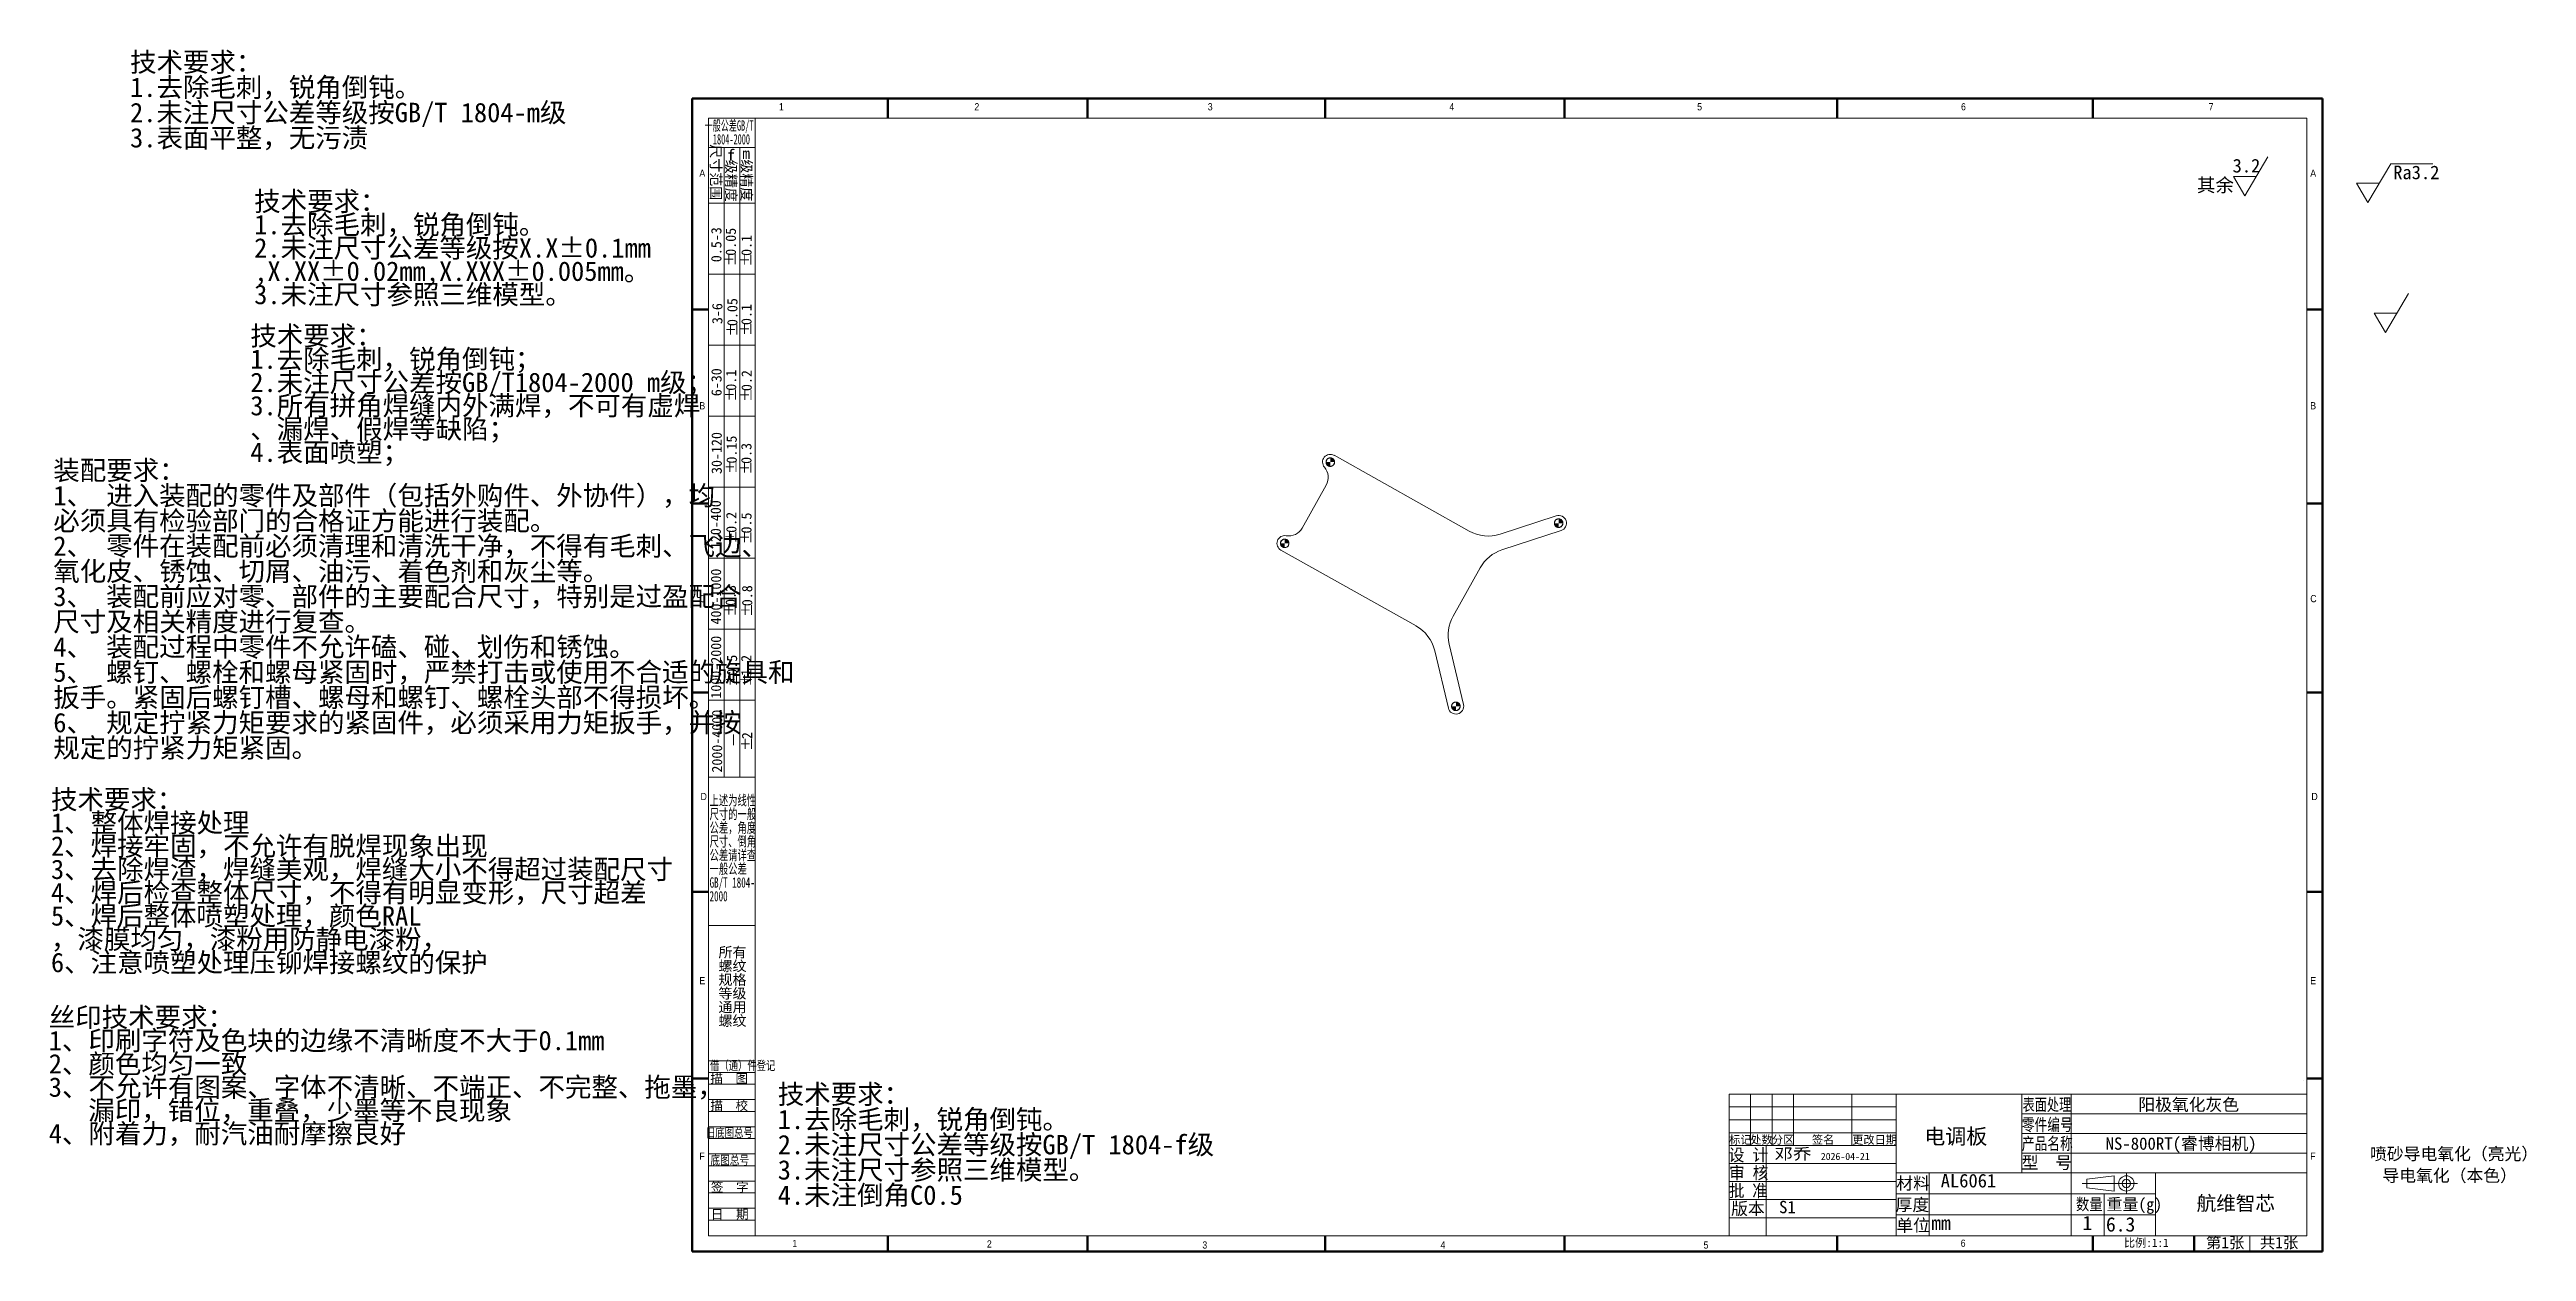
# Model space of a CAD drawing. Header units: millimetres. Extents: x -166 to 11123, y 0 to 690.
# Drawn here: x -166 to 473, y 0 to 310 of the extents above.
import ezdxf

# ---------------------------------------------------------------- set-up
doc = ezdxf.new("R2010")
doc.units = ezdxf.units.MM
doc.linetypes.add('CENTERX2', pattern=[20.32, 12.7, -2.54, 2.54, -2.54])
doc.layers.add('中心线', color=7, linetype='Continuous')
doc.layers.add('可见边线', color=168, linetype='Continuous')
doc.styles.add('SLDTEXTSTYLE0', font='仿宋_GB2312', dxfattribs={"bigfont": 'bigfont'})
doc.styles.add('SLDTEXTSTYLE1', font='GOTHIC.TTF', dxfattribs={"width": 0.913})
doc.styles.add('SLDTEXTSTYLE10', font='SIMSUN.TTC', dxfattribs={"width": 0.647693, "bigfont": 'bigfont'})
doc.styles.add('SLDTEXTSTYLE11', font='SIMSUN.TTC', dxfattribs={"width": 0.647693})
doc.styles.add('SLDTEXTSTYLE12', font='SIMFANG.TTF')
doc.styles.add('SLDTEXTSTYLE13', font='SIMFANG.TTF', dxfattribs={"bigfont": 'bigfont'})
doc.styles.add('SLDTEXTSTYLE14', font='HYSWLONGFANGSONG.TTF', dxfattribs={"width": 0.748378, "bigfont": 'bigfont'})
doc.styles.add('SLDTEXTSTYLE15', font='SIMSUN.TTC', dxfattribs={"width": 0.562138, "bigfont": 'bigfont'})
doc.styles.add('SLDTEXTSTYLE16', font='SIMSUN.TTC', dxfattribs={"width": 0.562138})
doc.styles.add('SLDTEXTSTYLE17', font='SIMSUN.TTC', dxfattribs={"width": 0.728216, "bigfont": 'bigfont'})
doc.styles.add('SLDTEXTSTYLE18', font='SIMSUN.TTC', dxfattribs={"width": 0.749468, "bigfont": 'bigfont'})
doc.styles.add('SLDTEXTSTYLE19', font='SIMSUN.TTC', dxfattribs={"width": 0.937368, "bigfont": 'bigfont'})
doc.styles.add('SLDTEXTSTYLE2', font='SIMSUN.TTC', dxfattribs={"bigfont": 'bigfont'})
doc.styles.add('SLDTEXTSTYLE20', font='SIMSUN.TTC', dxfattribs={"width": 0.921878, "bigfont": 'bigfont'})
doc.styles.add('SLDTEXTSTYLE21', font='SIMSUN.TTC', dxfattribs={"width": 0.757751, "bigfont": 'bigfont'})
doc.styles.add('SLDTEXTSTYLE22', font='SIMSUN.TTC', dxfattribs={"width": 0.757751, "bigfont": 'bigfont'})
doc.styles.add('SLDTEXTSTYLE3', font='仿宋_GB2312', dxfattribs={"width": 1.194995, "bigfont": 'bigfont'})
doc.styles.add('SLDTEXTSTYLE4', font='仿宋_GB2312')
doc.styles.add('SLDTEXTSTYLE5', font='SIMSUN.TTC', dxfattribs={"bigfont": 'bigfont'})
doc.styles.add('SLDTEXTSTYLE6', font='SIMSUN.TTC', dxfattribs={"width": 0.724597, "bigfont": 'bigfont'})
doc.styles.add('SLDTEXTSTYLE7', font='SIMSUN.TTC', dxfattribs={"width": 0.950528, "bigfont": 'bigfont'})
doc.styles.add('SLDTEXTSTYLE8', font='SIMSUN.TTC')
doc.styles.add('SLDTEXTSTYLE9', font='SIMSUN.TTC', dxfattribs={"width": 0.839521, "bigfont": 'bigfont'})

# ---------------------------------------------------------------- blocks, each defined once
blk = doc.blocks.new('SW_NOTE_0')
at = {"color": 0, "linetype": 'Continuous', "lineweight": 18, "char_height": 5, "attachment_point": 1, "style": 'SLDTEXTSTYLE0'}
for s, insert in [('技术要求：  ', (0, 6.45)), ('1.去除毛刺，锐角倒钝。', (0, 0.45)), ('2.未注尺寸公差等级按X.X±0.1mm', (0, -5.55)), (',X.XX±0.02mm,X.XXX±0.005mm。', (0, -11.55)), ('3.未注尺寸参照三维模型。', (0, -17.55))]:
    blk.add_mtext(s, dxfattribs=dict(at, insert=insert))
blk = doc.blocks.new('SW_NOTE_0_1')
at = {"color": 0, "linetype": 'Continuous', "lineweight": 18, "char_height": 5, "attachment_point": 1, "style": 'SLDTEXTSTYLE0'}
for s, insert in [('技术要求：', (0, 6.45)), ('1.去除毛刺，锐角倒钝。', (0, -0.05)), ('2.未注尺寸公差等级按GB/T 1804-f级', (0, -6.55)), ('3.未注尺寸参照三维模型。', (0, -13.05)), ('4.未注倒角C0.5', (0, -19.55))]:
    blk.add_mtext(s, dxfattribs=dict(at, insert=insert))
blk = doc.blocks.new('SW_NOTE_0_2')
at = {"color": 0, "linetype": 'Continuous', "lineweight": 18, "char_height": 5, "attachment_point": 1, "style": 'SLDTEXTSTYLE0'}
for s, insert in [('装配要求：', (0, 6.45)), ('1、 进入装配的零件及部件（包括外购件、外协件），均', (0, -0.05)), ('必须具有检验部门的合格证方能进行装配。', (0, -6.55)), ('2、 零件在装配前必须清理和清洗干净，不得有毛刺、飞边、', (0, -13.05)), ('氧化皮、锈蚀、切屑、油污、着色剂和灰尘等。', (0, -19.55)), ('3、 装配前应对零、部件的主要配合尺寸，特别是过盈配合', (0, -26.05)), ('尺寸及相关精度进行复查。', (0, -32.55)), ('4、 装配过程中零件不允许磕、碰、划伤和锈蚀。', (0, -39.05)), ('5、 螺钉、螺栓和螺母紧固时，严禁打击或使用不合适的旋具和', (0, -45.55)), ('扳手。紧固后螺钉槽、螺母和螺钉、螺栓头部不得损坏。', (0, -52.05)), ('6、 规定拧紧力矩要求的紧固件，必须采用力矩扳手，并按', (0, -58.55)), ('规定的拧紧力矩紧固。', (0, -65.05))]:
    blk.add_mtext(s, dxfattribs=dict(at, insert=insert))
blk = doc.blocks.new('SW_NOTE_0_3')
at = {"color": 0, "linetype": 'Continuous', "lineweight": 18, "char_height": 5, "attachment_point": 1, "style": 'SLDTEXTSTYLE0'}
for s, insert in [('技术要求：', (0, 6.45)), ('1、整体焊接处理', (0, 0.45)), ('2、焊接牢固，不允许有脱焊现象出现', (0, -5.55)), ('3、去除焊渣，焊缝美观，焊缝大小不得超过装配尺寸', (0, -11.55)), ('4、焊后检查整体尺寸，不得有明显变形，尺寸超差', (0, -17.55)), ('5、焊后整体喷塑处理，颜色RAL   ', (0, -23.55)), ('，漆膜均匀，漆粉用防静电漆粉，', (0, -29.55)), ('6、注意喷塑处理压铆焊接螺纹的保护', (0, -35.55))]:
    blk.add_mtext(s, dxfattribs=dict(at, insert=insert))
blk = doc.blocks.new('SW_NOTE_0_4')
at = {"color": 0, "linetype": 'Continuous', "lineweight": 18, "char_height": 5, "attachment_point": 1, "style": 'SLDTEXTSTYLE0'}
for s, insert in [('丝印技术要求：', (0, 6.45)), ('1、印刷字符及色块的边缘不清晰度不大于0.1mm', (0, 0.45)), ('2、颜色均匀一致', (0, -5.55)), ('3、不允许有图案、字体不清晰、不端正、不完整、拖墨，', (0, -11.55)), ('   漏印，错位，重叠，少墨等不良现象', (0, -17.55)), ('4、附着力，耐汽油耐摩擦良好', (0, -23.55))]:
    blk.add_mtext(s, dxfattribs=dict(at, insert=insert))
blk = doc.blocks.new('SW_NOTE_0_5')
at = {"color": 0, "linetype": 'Continuous', "lineweight": 18, "char_height": 5, "attachment_point": 1, "style": 'SLDTEXTSTYLE0'}
for s, insert in [('技术要求：', (0, 6.45)), ('1.去除毛刺，锐角倒钝；', (0, 0.45)), ('2.未注尺寸公差按GB/T1804-2000 m级；', (0, -5.55)), ('3.所有拼角焊缝内外满焊，不可有虚焊', (0, -11.55)), ('、漏焊、假焊等缺陷；', (0, -17.55)), ('4.表面喷塑；', (0, -23.55))]:
    blk.add_mtext(s, dxfattribs=dict(at, insert=insert))
blk = doc.blocks.new('SW_NOTE_0_6')
at = {"color": 0, "linetype": 'Continuous', "lineweight": 18, "char_height": 5, "attachment_point": 1, "style": 'SLDTEXTSTYLE0'}
for s, insert in [('技术要求：', (0, 6.45)), ('1.去除毛刺，锐角倒钝。', (0, -0.05)), ('2.未注尺寸公差等级按GB/T 1804-m级', (0, -6.55)), ('3.表面平整，无污渍', (0, -13.05))]:
    blk.add_mtext(s, dxfattribs=dict(at, insert=insert))
blk = doc.blocks.new('SW_NOTE_0_7')
at = {"color": 0, "linetype": 'Continuous', "lineweight": 18, "char_height": 2.646, "attachment_point": 1, "style": 'SLDTEXTSTYLE2'}
for s, insert in [('所有', (0, 3.08)), ('规格', (0, -3.98)), ('螺纹', (0, -0.45)), ('等级', (0, -7.5)), ('通用', (0, -11.03)), ('螺纹', (0, -14.56))]:
    blk.add_mtext(s, dxfattribs=dict(at, insert=insert))
blk = doc.blocks.new('SW_NOTE_0_8')
at = {"color": 0, "linetype": 'Continuous', "lineweight": 18, "char_height": 2.646, "attachment_point": 1}
for s, insert, style in [('上述为线性', (0, 3.08), 'SLDTEXTSTYLE10'), ('尺寸的一般', (0, -0.45), 'SLDTEXTSTYLE10'), ('公差，角度', (0, -3.98), 'SLDTEXTSTYLE10'), ('尺寸、倒角', (0, -7.5), 'SLDTEXTSTYLE10'), ('公差请详查', (0, -11.03), 'SLDTEXTSTYLE10'), ('一般公差', (0, -14.56), 'SLDTEXTSTYLE10'), ('GB/T 1804-', (0, -18.09), 'SLDTEXTSTYLE11'), ('2000', (0, -21.62), 'SLDTEXTSTYLE11')]:
    blk.add_mtext(s, dxfattribs=dict(at, insert=insert, style=style))
blk = doc.blocks.new('SW_NOTE_0_9')
at = {"color": 0, "linetype": 'Continuous', "lineweight": 18, "char_height": 2.646, "attachment_point": 2, "rotation": 90, "style": 'SLDTEXTSTYLE12'}
for s, insert in [('0.3', (-3.08, 4.47)), ('%%p', (-3.08, 0.79))]:
    blk.add_mtext(s, dxfattribs=dict(at, insert=insert))
blk = doc.blocks.new('SW_NOTE_0_10')
at = {"color": 0, "linetype": 'Continuous', "lineweight": 18, "char_height": 2.646, "attachment_point": 2, "rotation": 90, "style": 'SLDTEXTSTYLE12'}
for s, insert in [('0.8', (-3.08, 4.47)), ('%%p', (-3.08, 0.79))]:
    blk.add_mtext(s, dxfattribs=dict(at, insert=insert))
blk = doc.blocks.new('SW_NOTE_0_11')
at = {"color": 0, "linetype": 'Continuous', "lineweight": 18, "char_height": 2.646, "attachment_point": 2, "rotation": 90, "style": 'SLDTEXTSTYLE12'}
for s, insert in [('0.2', (-3.08, 4.47)), ('%%p', (-3.08, 0.79))]:
    blk.add_mtext(s, dxfattribs=dict(at, insert=insert))
blk = doc.blocks.new('SW_NOTE_0_12')
at = {"color": 0, "linetype": 'Continuous', "lineweight": 18, "char_height": 2.646, "attachment_point": 2, "rotation": 90, "style": 'SLDTEXTSTYLE12'}
for s, insert in [('0.5', (-3.08, 4.47)), ('%%p', (-3.08, 0.79))]:
    blk.add_mtext(s, dxfattribs=dict(at, insert=insert))
blk = doc.blocks.new('SW_NOTE_0_13')
at = {"color": 0, "linetype": 'Continuous', "lineweight": 18, "char_height": 2.646, "attachment_point": 2, "rotation": 90, "style": 'SLDTEXTSTYLE12'}
for s, insert in [('0.15', (-3.08, 5.26)), ('%%p', (-3.08, 0.79))]:
    blk.add_mtext(s, dxfattribs=dict(at, insert=insert))
blk = doc.blocks.new('SW_NOTE_0_14')
at = {"color": 0, "linetype": 'Continuous', "lineweight": 18, "char_height": 2.646, "attachment_point": 2, "rotation": 90, "style": 'SLDTEXTSTYLE12'}
for s, insert in [('0.3', (-3.08, 4.47)), ('%%p', (-3.08, 0.79))]:
    blk.add_mtext(s, dxfattribs=dict(at, insert=insert))
blk = doc.blocks.new('SW_NOTE_0_15')
at = {"color": 0, "linetype": 'Continuous', "lineweight": 18, "char_height": 2.646, "attachment_point": 2, "rotation": 90, "style": 'SLDTEXTSTYLE12'}
for s, insert in [('0.1', (-3.08, 4.47)), ('%%p', (-3.08, 0.79))]:
    blk.add_mtext(s, dxfattribs=dict(at, insert=insert))
blk = doc.blocks.new('SW_NOTE_0_16')
at = {"color": 0, "linetype": 'Continuous', "lineweight": 18, "char_height": 2.646, "attachment_point": 2, "rotation": 90, "style": 'SLDTEXTSTYLE12'}
for s, insert in [('0.2', (-3.08, 4.47)), ('%%p', (-3.08, 0.79))]:
    blk.add_mtext(s, dxfattribs=dict(at, insert=insert))
blk = doc.blocks.new('SW_NOTE_0_17')
at = {"color": 0, "linetype": 'Continuous', "lineweight": 18, "char_height": 2.646, "attachment_point": 2, "rotation": 90, "style": 'SLDTEXTSTYLE12'}
for s, insert in [('0.05', (-3.08, 5.26)), ('%%p', (-3.08, 0.79))]:
    blk.add_mtext(s, dxfattribs=dict(at, insert=insert))
blk = doc.blocks.new('SW_NOTE_0_18')
at = {"color": 0, "linetype": 'Continuous', "lineweight": 18, "char_height": 2.646, "attachment_point": 2, "rotation": 90, "style": 'SLDTEXTSTYLE12'}
for s, insert in [('0.1', (-3.08, 4.47)), ('%%p', (-3.08, 0.79))]:
    blk.add_mtext(s, dxfattribs=dict(at, insert=insert))
blk = doc.blocks.new('SW_NOTE_0_19')
at = {"color": 0, "linetype": 'Continuous', "lineweight": 18, "char_height": 2.646, "attachment_point": 2, "rotation": 90, "style": 'SLDTEXTSTYLE12'}
for s, insert in [('0.5', (-3.08, 4.47)), ('%%p', (-3.08, 0.79))]:
    blk.add_mtext(s, dxfattribs=dict(at, insert=insert))
blk = doc.blocks.new('SW_NOTE_0_20')
at = {"color": 0, "linetype": 'Continuous', "lineweight": 18, "char_height": 2.646, "attachment_point": 2, "rotation": 90, "style": 'SLDTEXTSTYLE12'}
for s, insert in [('1.2', (-3.08, 4.47)), ('%%p', (-3.08, 0.79))]:
    blk.add_mtext(s, dxfattribs=dict(at, insert=insert))
blk = doc.blocks.new('SW_NOTE_0_21')
at = {"color": 0, "linetype": 'Continuous', "lineweight": 18, "char_height": 2.646, "attachment_point": 2}
for s, insert, style in [('一般公差GB/T', (5.3, 3.08), 'SLDTEXTSTYLE15'), (' 1804-2000', (5.4, -0.45), 'SLDTEXTSTYLE16')]:
    blk.add_mtext(s, dxfattribs=dict(at, insert=insert, style=style))
blk = doc.blocks.new('SW_NOTE_0_22')
at = {"color": 0, "linetype": 'Continuous', "lineweight": 18, "attachment_point": 2, "rotation": 90, "style": 'SLDTEXTSTYLE12'}
for s, insert, char_height in [('%%p', (-3.08, 0.79), 2.646), ('2', (-3.08, 2.9), 2.65)]:
    blk.add_mtext(s, dxfattribs=dict(at, insert=insert, char_height=char_height))
blk = doc.blocks.new('SW_NOTE_0_23')
at = {"color": 0, "linetype": 'Continuous', "lineweight": 18, "char_height": 2.646, "attachment_point": 2, "rotation": 90, "style": 'SLDTEXTSTYLE12'}
for s, insert in [('0.05', (-3.08, 5.26)), ('%%p', (-3.08, 0.79))]:
    blk.add_mtext(s, dxfattribs=dict(at, insert=insert))
blk = doc.blocks.new('SW_NOTE_0_24')
at = {"color": 0, "linetype": 'Continuous', "lineweight": 18, "char_height": 2.646, "attachment_point": 2, "rotation": 90, "style": 'SLDTEXTSTYLE12'}
for s, insert in [('0.1', (-3.08, 4.47)), ('%%p', (-3.08, 0.79))]:
    blk.add_mtext(s, dxfattribs=dict(at, insert=insert))
blk = doc.blocks.new('SW_SFSYMBOL_0')
at = {"color": 0, "linetype": 'Continuous', "lineweight": 18}
for p, q in [((0, 0), (5.8989, 9.9995)), ((0, 0), (-2.94945, 4.99975)), ((2.94945, 4.99975), (-2.94945, 4.99975))]:
    blk.add_line(p, q, dxfattribs=at)
blk = doc.blocks.new('SW_SFSYMBOL_1')
at = {"color": 0, "linetype": 'Continuous', "lineweight": 18}
for p, q in [((-6.54, -5), (-9.49, 0)), ((-3.6, 0), (-9.49, 0)), ((-6.54, -5), (-0.65, 5)), ((-0.65, 5), (10.18, 5))]:
    blk.add_line(p, q, dxfattribs=at)
at = {"color": 0, "linetype": 'Continuous', "lineweight": 18, "insert": (0, 4.51), "char_height": 3.5, "attachment_point": 1, "style": 'SLDTEXTSTYLE4'}
blk.add_mtext('Ra3.2', dxfattribs=at)
blk = doc.blocks.new('SW_SFSYMBOL_2')
at = {"color": 0, "linetype": 'Continuous', "lineweight": 18}
for p, q in [((3.16, -5), (0.21, 0)), ((6.11, 0), (0.21, 0)), ((3.16, -5), (9.06, 5))]:
    blk.add_line(p, q, dxfattribs=at)
at = {"color": 0, "linetype": 'Continuous', "lineweight": 18, "char_height": 3.5, "attachment_point": 1}
for s, insert, style in [('其余', (-9.19, -0.49), 'SLDTEXTSTYLE0'), ('3.2', (0, 4.51), 'SLDTEXTSTYLE4')]:
    blk.add_mtext(s, dxfattribs=dict(at, insert=insert, style=style))
blk = doc.blocks.new('SW_DOWELSYMBOL_0')
at = {"linetype": 'CENTERX2', "lineweight": 18}
h = blk.add_hatch(color=0, dxfattribs=at)
edge = h.paths.add_edge_path(flags=0)
edge.add_arc((0, 0), 1.1, 180, 270)
edge.add_line((0, -1.1), (0, 0))
edge.add_line((0, 0), (-1.1, 0))
h = blk.add_hatch(color=0, dxfattribs=at)
edge = h.paths.add_edge_path(flags=0)
edge.add_arc((0, 0), 1.1, 0, 90)
edge.add_line((0, 1.1), (0, 0))
edge.add_line((0, 0), (1.1, 0))
at = {"layer": '中心线', "color": 0, "linetype": 'CENTERX2', "lineweight": 18}
blk.add_circle((0, 0), 1.1, dxfattribs=at)
blk = doc.blocks.new('SW_DOWELSYMBOL_1')
at = {"linetype": 'CENTERX2', "lineweight": 18}
h = blk.add_hatch(color=0, dxfattribs=at)
edge = h.paths.add_edge_path(flags=0)
edge.add_arc((0, 0), 1.1, 180, 270)
edge.add_line((0, -1.1), (0, 0))
edge.add_line((0, 0), (-1.1, 0))
h = blk.add_hatch(color=0, dxfattribs=at)
edge = h.paths.add_edge_path(flags=0)
edge.add_arc((0, 0), 1.1, 0, 90)
edge.add_line((0, 1.1), (0, 0))
edge.add_line((0, 0), (1.1, 0))
at = {"layer": '中心线', "color": 0, "linetype": 'CENTERX2', "lineweight": 18}
blk.add_circle((0, 0), 1.1, dxfattribs=at)
blk = doc.blocks.new('SW_DOWELSYMBOL_2')
at = {"linetype": 'CENTERX2', "lineweight": 18}
h = blk.add_hatch(color=0, dxfattribs=at)
edge = h.paths.add_edge_path(flags=0)
edge.add_arc((0, 0), 1.1, 180, 270)
edge.add_line((0, -1.1), (0, 0))
edge.add_line((0, 0), (-1.1, 0))
h = blk.add_hatch(color=0, dxfattribs=at)
edge = h.paths.add_edge_path(flags=0)
edge.add_arc((0, 0), 1.1, 0, 90)
edge.add_line((0, 1.1), (0, 0))
edge.add_line((0, 0), (1.1, 0))
at = {"layer": '中心线', "color": 0, "linetype": 'CENTERX2', "lineweight": 18}
blk.add_circle((0, 0), 1.1, dxfattribs=at)
blk = doc.blocks.new('SW_DOWELSYMBOL_3')
at = {"linetype": 'CENTERX2', "lineweight": 18}
h = blk.add_hatch(color=0, dxfattribs=at)
edge = h.paths.add_edge_path(flags=0)
edge.add_arc((0, 0), 1.1, 180, 270)
edge.add_line((0, -1.1), (0, 0))
edge.add_line((0, 0), (-1.1, 0))
h = blk.add_hatch(color=0, dxfattribs=at)
edge = h.paths.add_edge_path(flags=0)
edge.add_arc((0, 0), 1.1, 0, 90)
edge.add_line((0, 1.1), (0, 0))
edge.add_line((0, 0), (1.1, 0))
at = {"layer": '中心线', "color": 0, "linetype": 'CENTERX2', "lineweight": 18}
blk.add_circle((0, 0), 1.1, dxfattribs=at)

msp = doc.modelspace()

# ---------------------------------------------------------------- linework, layer by layer
at = {"color": 7, "linetype": 'Continuous', "lineweight": 50}
for p, q in [((0, 297), (0, 0)), ((420, 297), (0, 297)), ((50.38, 297), (50.38, 291.95)), ((101.85, 291.95), (101.85, 297)), ((163.02, 291.95), (163.02, 297)), ((224.7, 291.95), (224.7, 297)), ((294.95, 297), (294.95, 291.95)), ((360.84, 291.95), (360.84, 297)), ((420, 297), (420, 0)), ((0.16, 242.65), (4.21, 242.65)), ((420, 242.65), (415.96, 242.65)), ((4.21, 192.65), (0.16, 192.65)), ((415.96, 192.65), (420, 192.65)), ((0.16, 144.02), (4.21, 144.02)), ((420, 144.02), (415.96, 144.02)), ((4.21, 92.65), (0.16, 92.65)), ((415.96, 92.65), (420, 92.65)), ((4.21, 44.5), (0.16, 44.5)), ((415.96, 44.5), (420, 44.5)), ((0, 0), (420, 0)), ((50.38, 4.02), (50.38, -0.02)), ((101.85, 0), (101.85, 4.04)), ((163.02, 0.02), (163.02, 4.07)), ((224.7, 0.02), (224.7, 4.07)), ((294.95, 4.04), (294.95, 0)), ((360.84, 4.04), (360.84, 0)), ((386.92, 0), (386.92, 4.04))]:
    msp.add_line(p, q, dxfattribs=at)
at = {"color": 7, "linetype": 'Continuous', "lineweight": 18, "true_color": 0xffffff}
for p, q in [((4.21, 291.95), (415.96, 291.95)), ((4.21, 291.95), (4.21, 4.04)), ((4.21, 291.95), (4.21, 4.04)), ((415.96, 291.95), (415.96, 4.04)), ((355.23, 40.54), (355.23, 20.19)), ((415.15, 43.9), (415.15, 43.9)), ((415.96, 25.29), (342.51, 25.29)), ((342.51, 20.19), (415.96, 20.19)), ((4.21, 4.04), (347.53, 4.04)), ((415.96, 4.04), (347.53, 4.04)), ((401.25, 4.04), (401.25, 0))]:
    msp.add_line(p, q, dxfattribs=at)
at = {"color": 179, "linetype": 'Continuous', "lineweight": 18, "true_color": 0x212142}
for p, q in [((16.21, 291.95), (16.21, 227)), ((16.21, 291.95), (16.21, 104.5)), ((4.21, 284.39), (16.21, 284.39)), ((8.21, 284.39), (8.21, 122.2)), ((12.21, 284.39), (12.21, 122.2)), ((4.21, 270.01), (16.21, 270.01)), ((4.21, 251.73), (16.21, 251.73)), ((4.21, 233.45), (16.21, 233.45)), ((4.21, 215.16), (16.21, 215.16)), ((4.21, 196.88), (16.21, 196.88)), ((4.21, 178.6), (16.21, 178.6)), ((4.21, 160.32), (16.21, 160.32)), ((4.21, 142.03), (16.21, 142.03)), ((16.21, 104.5), (16.21, 4.04)), ((4.21, 83.96), (16.21, 83.96)), ((4.21, 49.09), (16.21, 49.09)), ((4.21, 46.09), (16.21, 46.09)), ((4.21, 43.04), (16.21, 43.04)), ((4.21, 39.09), (16.21, 39.09)), ((267.12, 40.54), (357.64, 40.54)), ((267.12, 40.54), (272.64, 40.54)), ((267.12, 4.04), (267.12, 40.54)), ((272.64, 27.24), (272.64, 40.54)), ((272.64, 40.54), (278.17, 40.54)), ((278.17, 40.54), (278.17, 27.24)), ((283.69, 40.54), (278.17, 40.54)), ((283.69, 27.24), (283.69, 40.54)), ((298.73, 40.54), (298.73, 27.24)), ((310.14, 40.54), (310.14, 4.04)), ((310.14, 37.22), (310.14, 40.54)), ((342.51, 40.54), (342.51, 20.19)), ((350.24, 40.54), (415.96, 40.54)), ((4.21, 36.04), (16.21, 36.04)), ((4.21, 32.09), (16.21, 32.09)), ((267.12, 37.22), (310.14, 37.22)), ((267.12, 33.89), (310.14, 33.89)), ((415.96, 35.44), (342.51, 35.44)), ((4.21, 29.04), (16.21, 29.04)), ((267.12, 30.57), (310.14, 30.57)), ((267.12, 27.24), (310.14, 27.24)), ((267.12, 27.24), (267.12, 22.6)), ((276.67, 27.24), (276.67, 4.04)), ((342.51, 30.39), (415.96, 30.39)), ((4.21, 25.09), (16.21, 25.09)), ((4.21, 22.04), (16.21, 22.04)), ((267.12, 22.6), (310.14, 22.6)), ((270.81, 25.29), (270.81, 25.29)), ((342.51, 20.19), (310.14, 20.19)), ((318.65, 20.19), (318.65, 4.04)), ((355.23, 20.19), (355.23, 4.04)), ((359.26, 18.59), (366.27, 19.49)), ((366.27, 19.49), (366.27, 15.52)), ((369.43, 20.19), (369.43, 14.81)), ((369.43, 19.49), (369.43, 15.52)), ((376.95, 20.19), (376.95, 4.04)), ((4.21, 18.09), (16.21, 18.09)), ((4.21, 15.04), (16.21, 15.04)), ((267.12, 17.96), (310.14, 17.96)), ((267.12, 13.32), (310.14, 13.32)), ((267.12, 8.68), (267.12, 13.32)), ((342.51, 14.81), (310.14, 14.81)), ((342.51, 14.81), (376.95, 14.81)), ((358.01, 17.5), (372.3, 17.5)), ((359.26, 18.59), (359.26, 16.41)), ((363.74, 14.81), (363.74, 4.04)), ((369.43, 18.59), (369.43, 16.41)), ((369.43, 17.5), (370.52, 17.5)), ((4.21, 11.09), (16.21, 11.09)), ((4.21, 8.04), (16.21, 8.04)), ((267.12, 8.68), (310.14, 8.68)), ((267.12, 4.04), (267.12, 8.68)), ((342.51, 9.43), (310.14, 9.43)), ((376.95, 9.43), (342.51, 9.43)), ((206.95, 4.04), (267.12, 4.04))]:
    msp.add_line(p, q, dxfattribs=at)
at = {"color": 179, "linetype": 'CENTERX2', "lineweight": 18, "true_color": 0x212142}
for p, q in [((16.21, 291.95), (16.21, 227)), ((376.95, 20.19), (376.95, 14.81)), ((376.95, 14.81), (376.95, 9.43)), ((376.95, 9.43), (376.95, 4.04))]:
    msp.add_line(p, q, dxfattribs=at)
at = {"color": 7, "linetype": 'Continuous', "lineweight": 18}
for p, q in [((4.21, 122.2), (16.21, 122.2)), ((359.26, 16.41), (366.27, 15.52))]:
    msp.add_line(p, q, dxfattribs=at)
at = {"color": 179, "linetype": 'Continuous', "lineweight": 18, "true_color": 0x212142}
for radius in [1.98, 1.09]:
    msp.add_circle((369.43, 17.5), radius, dxfattribs=at)
at = {"layer": '可见边线', "color": 7, "linetype": 'Continuous', "lineweight": 18, "true_color": 0xffffff}
for p, q in [((165.33, 205.08), (200.13, 185.56)), ((157.13, 186.35), (163.33, 197.42)), ((208.13, 184.78), (222.55, 189.5)), ((223.8, 185.7), (208.59, 180.72)), ((186.44, 161.14), (151.64, 180.65)), ((202.98, 176.11), (195.99, 163.64)), ((194.77, 139.96), (191.28, 154.72)), ((194.98, 156.45), (198.67, 140.88))]:
    msp.add_line(p, q, dxfattribs=at)
for centre in [(164.36, 203.33), (223.18, 187.6), (152.62, 182.4), (196.72, 140.42)]:
    msp.add_circle(centre, 1.1, dxfattribs=at)
for centre, radius, start, end in [((164.36, 203.33), 2, 60.71918, 221.24796), ((159.84, 199.38), 4, 330.71918, 41.24796), ((153.64, 188.31), 4, 260.1904, 330.71918), ((205.02, 194.29), 10, 240.71918, 288.1107), ((223.18, 187.6), 2, 288.1107, 108.1107), ((152.62, 182.4), 2, 80.1904, 240.71918), ((211.7, 171.22), 10, 108.1107, 150.71918), ((181.54, 152.42), 10, 13.32767, 60.71918), ((204.71, 158.75), 10, 150.71918, 193.32767), ((196.72, 140.42), 2, 193.32767, 13.32767)]:
    msp.add_arc(centre, radius, start, end, dxfattribs=at)

# ---------------------------------------------------------------- block references
at = {"color": 190, "linetype": 'Continuous', "lineweight": 18, "true_color": 0x8000ff}
for name, p in [('SW_NOTE_0_6', (-144.84, 302.45)), ('SW_SFSYMBOL_2', (396.8, 276.94)), ('SW_SFSYMBOL_1', (438.18, 275.21)), ('SW_NOTE_0', (-112.86, 266.57)), ('SW_SFSYMBOL_0', (436.23, 236.74)), ('SW_NOTE_0_5', (-113.86, 231.93)), ('SW_NOTE_0_2', (-164.61, 197.28)), ('SW_NOTE_0_3', (-165.21, 112.48)), ('SW_NOTE_0_4', (-165.78, 56.38)), ('SW_NOTE_0_1', (22.02, 36.55))]:
    msp.add_blockref(name, p, dxfattribs=at)
at = {"color": 179, "linetype": 'Continuous', "lineweight": 18, "true_color": 0x212142}
for name, p in [('SW_NOTE_0_21', (4.16, 288.29)), ('SW_NOTE_0_23', (11.67, 254.83)), ('SW_NOTE_0_24', (15.71, 254.68)), ('SW_NOTE_0_17', (12.07, 236.72)), ('SW_NOTE_0_18', (15.7, 236.87)), ('SW_NOTE_0_15', (11.75, 219.96)), ('SW_NOTE_0_16', (15.75, 219.86)), ('SW_NOTE_0_13', (11.89, 201.3)), ('SW_NOTE_0_14', (15.68, 201.1)), ('SW_NOTE_0_11', (11.81, 183.34)), ('SW_NOTE_0_12', (15.69, 183.17)), ('SW_NOTE_0_9', (11.65, 164.52)), ('SW_NOTE_0_10', (15.88, 164.44)), ('SW_NOTE_0_19', (11.98, 146.54)), ('SW_NOTE_0_20', (15.66, 146.49)), ('SW_NOTE_0_22', (15.86, 129.96)), ('SW_NOTE_0_8', (4.45, 114.45)), ('SW_NOTE_0_7', (6.75, 75.3))]:
    msp.add_blockref(name, p, dxfattribs=at)
at = {"layer": '中心线', "color": 230, "linetype": 'CENTERX2', "lineweight": 18, "true_color": 0xff0080}
for name, p in [('SW_DOWELSYMBOL_0', (164.36, 203.33)), ('SW_DOWELSYMBOL_2', (223.18, 187.6)), ('SW_DOWELSYMBOL_1', (152.62, 182.4)), ('SW_DOWELSYMBOL_3', (196.72, 140.42))]:
    msp.add_blockref(name, p, dxfattribs=at)

# ---------------------------------------------------------------- texts
at = {"color": 7, "linetype": 'Continuous', "lineweight": 0, "attachment_point": 1}
for s, insert, char_height, style in [('1', (22.32, 295.81), 1.85, 'SLDTEXTSTYLE1'), ('2', (72.67, 295.81), 1.85, 'SLDTEXTSTYLE1'), ('3', (132.8, 295.81), 1.85, 'SLDTEXTSTYLE1'), ('4', (195.04, 295.81), 1.85, 'SLDTEXTSTYLE1'), ('5', (258.87, 295.81), 1.85, 'SLDTEXTSTYLE1'), ('6', (326.84, 295.81), 1.85, 'SLDTEXTSTYLE1'), ('7', (390.65, 295.81), 1.85, 'SLDTEXTSTYLE1'), ('A', (416.81, 278.7), 1.85, 'SLDTEXTSTYLE1'), ('B', (416.81, 218.78), 1.85, 'SLDTEXTSTYLE1'), ('C', (416.81, 169.09), 1.85, 'SLDTEXTSTYLE1'), ('D', (417.11, 118.11), 1.85, 'SLDTEXTSTYLE1'), ('2026-04-21', (290.72, 25.38), 1.852, 'SLDTEXTSTYLE4'), ('比例:1:1', (368.8, 3.27), 2.117, 'SLDTEXTSTYLE2')]:
    msp.add_mtext(s, dxfattribs=dict(at, insert=insert, char_height=char_height, style=style))
at = {"color": 179, "linetype": 'Continuous', "lineweight": 18, "true_color": 0x212142, "attachment_point": 2}
for s, insert, char_height, rotation, style in [('尺寸范围', (7.4, 278.01), 2.646, 270, 'SLDTEXTSTYLE13'), ('级精度', (11.33, 275.8), 2.646, 270, 'SLDTEXTSTYLE13'), ('级精度', (15.32, 275.92), 2.646, 270, 'SLDTEXTSTYLE13'), ('0.5-3', (4.86, 259.34), 2.646, 90, 'SLDTEXTSTYLE12'), ('3-6', (5.11, 241.59), 2.646, 90, 'SLDTEXTSTYLE12'), ('6-30', (4.9, 223.91), 2.646, 90, 'SLDTEXTSTYLE12'), ('30-120', (4.95, 205.67), 2.646, 90, 'SLDTEXTSTYLE12'), ('120-400', (4.71, 187.22), 2.646, 90, 'SLDTEXTSTYLE12'), ('400-1000', (4.78, 168.69), 2.646, 90, 'SLDTEXTSTYLE12'), ('1000-2000', (4.79, 150.49), 2.646, 90, 'SLDTEXTSTYLE12'), ('2000-4000', (5.05, 131.44), 2.646, 90, 'SLDTEXTSTYLE12'), ('—', (9, 131.78), 2.65, 90, 'SLDTEXTSTYLE13')]:
    msp.add_mtext(s, dxfattribs=dict(at, insert=insert, char_height=char_height, rotation=rotation, style=style))
at = {"color": 179, "linetype": 'Continuous', "lineweight": 18, "true_color": 0x212142}
for s, insert, char_height, attachment_point, style in [('f', (10, 283.88), 2.91, 2, 'SLDTEXTSTYLE12'), ('m', (13.87, 284.34), 2.91, 2, 'SLDTEXTSTYLE12'), ('A', (1.83, 278.7), 1.85, 1, 'SLDTEXTSTYLE1'), ('B', (1.83, 218.78), 1.85, 1, 'SLDTEXTSTYLE1'), ('C', (1.83, 169.09), 1.85, 1, 'SLDTEXTSTYLE1'), ('D', (2.13, 118.11), 1.85, 1, 'SLDTEXTSTYLE1'), ('E', (1.83, 70.67), 1.85, 1, 'SLDTEXTSTYLE1'), ('描  图', (9.52, 45.75), 2.381, 2, 'SLDTEXTSTYLE5'), ('借（通）件登记', (12.99, 49.08), 2.381, 2, 'SLDTEXTSTYLE14'), ('描  校', (9.52, 38.76), 2.381, 2, 'SLDTEXTSTYLE5'), ('旧底图总号', (9.55, 31.78), 2.381, 2, 'SLDTEXTSTYLE17'), ('标记', (267.1, 29.81), 2.117, 1, 'SLDTEXTSTYLE5'), ('处数', (272.54, 29.81), 2.117, 1, 'SLDTEXTSTYLE5'), ('分区', (278.12, 29.81), 2.117, 1, 'SLDTEXTSTYLE5'), ('签名', (288.44, 29.81), 2.117, 1, 'SLDTEXTSTYLE5'), ('更改日期', (298.8, 29.81), 2.117, 1, 'SLDTEXTSTYLE5'), ('F', (1.83, 25.44), 1.85, 1, 'SLDTEXTSTYLE1'), ('底图总号', (9.66, 24.68), 2.381, 2, 'SLDTEXTSTYLE18'), ('签  字', (9.66, 17.73), 2.381, 2, 'SLDTEXTSTYLE5'), ('日  期', (9.66, 10.79), 2.381, 2, 'SLDTEXTSTYLE5'), ('6', (326.76, 3.02), 1.85, 1, 'SLDTEXTSTYLE1')]:
    msp.add_mtext(s, dxfattribs=dict(at, insert=insert, char_height=char_height, attachment_point=attachment_point, style=style))
at = {"color": 7, "linetype": 'Continuous', "lineweight": 18, "true_color": 0xffffff}
for s, insert, char_height, attachment_point, style in [('E', (416.81, 70.67), 1.85, 1, 'SLDTEXTSTYLE1'), ('表面处理', (342.7, 39.4), 3.175, 1, 'SLDTEXTSTYLE6'), ('阳极氧化灰色', (372.51, 39.4), 3.175, 1, 'SLDTEXTSTYLE2'), ('电调板', (325.49, 31.6), 3.969, 2, 'SLDTEXTSTYLE2'), ('零件编号', (342.51, 34.23), 3.175, 1, 'SLDTEXTSTYLE22'), ('设 计', (266.93, 26.44), 3.175, 1, 'SLDTEXTSTYLE7'), ('邓乔', (278.8, 26.55), 2.91, 1, 'SLDTEXTSTYLE3'), ('产品名称', (342.51, 29.36), 3.175, 1, 'SLDTEXTSTYLE21'), ('NS-800RT(睿博相机)', (383.54, 29.36), 3.175, 2, 'SLDTEXTSTYLE2'), ('喷砂导电氧化（亮光）', (432.21, 26.72), 3.175, 1, 'SLDTEXTSTYLE2'), ('审 核', (267.08, 21.81), 3.175, 1, 'SLDTEXTSTYLE19'), ('材料', (310.18, 19.13), 3.175, 1, 'SLDTEXTSTYLE2'), ('AL6061', (321.62, 19.97), 3.5, 1, 'SLDTEXTSTYLE4'), ('型  号', (342.47, 24.45), 3.175, 1, 'SLDTEXTSTYLE2'), ('F', (416.81, 25.44), 1.85, 1, 'SLDTEXTSTYLE1'), ('导电氧化（本色）', (435.41, 21.13), 3.175, 1, 'SLDTEXTSTYLE2'), ('批 准', (267.07, 17.22), 3.175, 1, 'SLDTEXTSTYLE20'), ('版本', (267.61, 12.61), 3.175, 1, 'SLDTEXTSTYLE2'), ('S1', (279.96, 13.01), 3.175, 1, 'SLDTEXTSTYLE4'), ('厚度', (309.99, 13.61), 3.175, 1, 'SLDTEXTSTYLE2'), ('数量', (356.44, 13.64), 3, 1, 'SLDTEXTSTYLE9'), ('重量(g)', (364.34, 13.64), 3, 1, 'SLDTEXTSTYLE2'), ('航维智芯', (387.52, 14.25), 3.704, 1, 'SLDTEXTSTYLE2'), ('单位', (310.18, 8.29), 3.175, 1, 'SLDTEXTSTYLE2'), ('mm', (319.16, 9.17), 3.704, 1, 'SLDTEXTSTYLE8'), ('1', (358.14, 9.17), 3.7, 1, 'SLDTEXTSTYLE8'), ('6.3', (364.18, 8.81), 3.704, 1, 'SLDTEXTSTYLE8'), ('1', (25.78, 2.97), 1.85, 1, 'SLDTEXTSTYLE1'), ('2', (75.9, 2.83), 1.85, 1, 'SLDTEXTSTYLE1'), ('3', (131.4, 2.57), 1.85, 1, 'SLDTEXTSTYLE1'), ('4', (192.75, 2.57), 1.85, 1, 'SLDTEXTSTYLE1'), ('5', (260.51, 2.57), 1.85, 1, 'SLDTEXTSTYLE1')]:
    msp.add_mtext(s, dxfattribs=dict(at, insert=insert, char_height=char_height, attachment_point=attachment_point, style=style))
at = {"color": 7, "linetype": 'Continuous', "lineweight": 18, "insert": (389.93, 3.72), "char_height": 2.91, "attachment_point": 1, "style": 'SLDTEXTSTYLE2'}
msp.add_mtext('第1张  共1张', dxfattribs=at)

doc.saveas('drawing.dxf')
